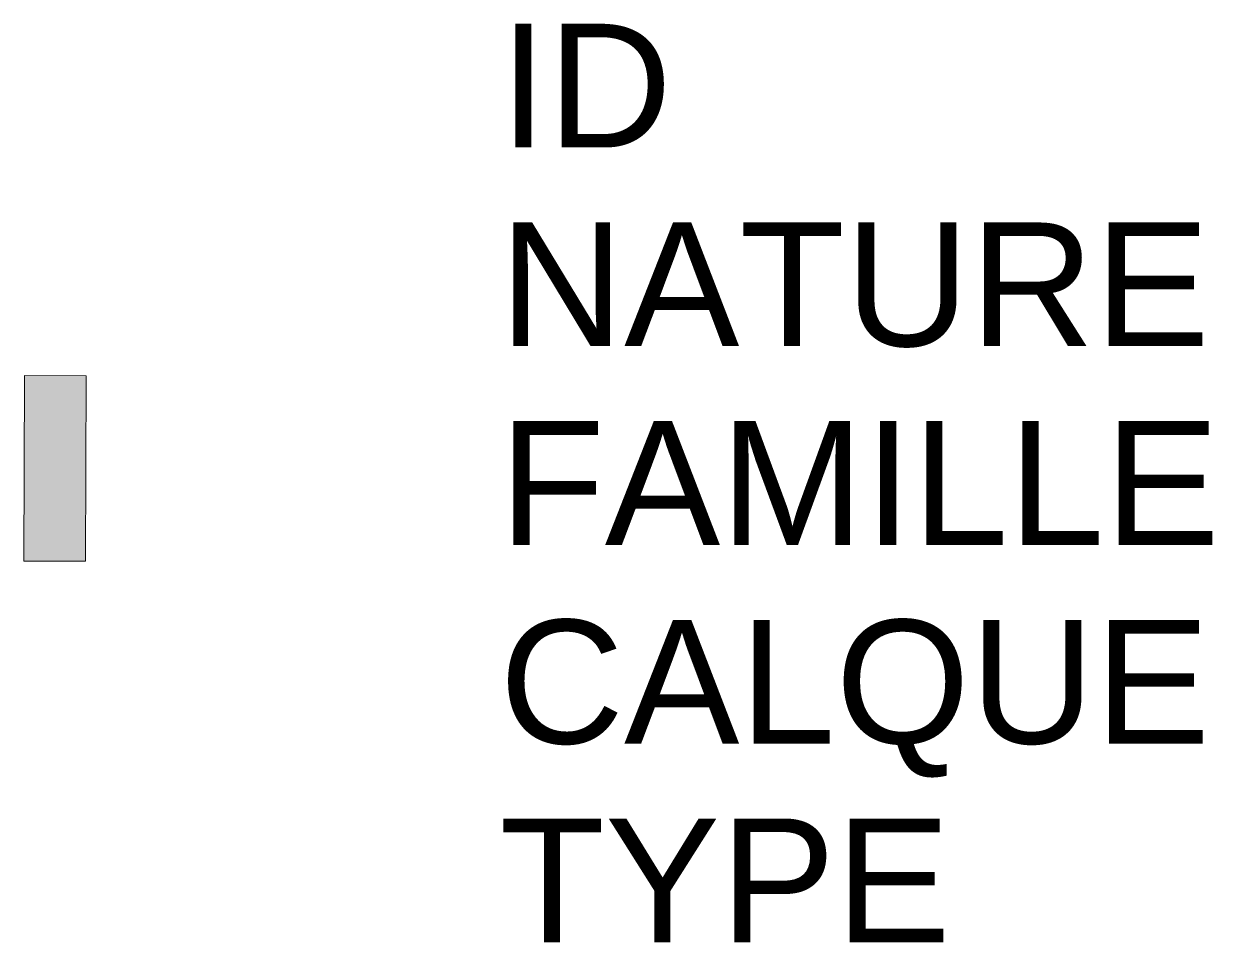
# Model space of a CAD drawing. Header units: metres. Extents: x 3101.05 to 3102.97, y 1899.49 to 1900.97.
import ezdxf

# ---------------------------------------------------------------- set-up
doc = ezdxf.new("R2010")
doc.units = ezdxf.units.M
doc.linetypes.add('Socle_Continu', pattern=[2.5, 2.5, 0])
doc.layers.add('EAUPO_SCT', color=140, linetype='Socle_Continu', lineweight=13)
doc.styles.get("Standard").update_dxf_attribs({"font": 'arial.ttf'})

msp = doc.modelspace()

# ---------------------------------------------------------------- hatches: boundary and pattern name
at = {"layer": 'EAUPO_SCT', "linetype": 'Socle_Continu'}
msp.add_hatch(color=256, dxfattribs=at).paths.add_polyline_path([(3101.1498, 1900.403), (3101.1487, 1900.103), (3101.0487, 1900.1034), (3101.0498, 1900.4034)])

# ---------------------------------------------------------------- linework, layer by layer
at = {"layer": 'EAUPO_SCT', "linetype": 'Socle_Continu', "flags": 128}
msp.add_lwpolyline([(3101.0498, 1900.4034), (3101.1498, 1900.403), (3101.1487, 1900.103), (3101.0487, 1900.1034)], close=True, dxfattribs=at)

# ---------------------------------------------------------------- texts
at = {"layer": 'EAUPO_SCT', "linetype": 'Socle_Continu', "flags": 9}
for tag, p, s in [('ID', (3101.8174, 1900.7722), 'AP_0046'), ('NATURE', (3101.8174, 1900.4509), 'Extrémité de conduite'), ('FAMILLE', (3101.8174, 1900.1296), 'Eau potable'), ('CALQUE', (3101.8174, 1899.8083), 'EAUPO_SCT'), ('TYPE', (3101.8174, 1899.4871), 'NR')]:
    msp.add_attdef(tag, p, s, height=0.2, dxfattribs=at)

doc.saveas('drawing.dxf')
